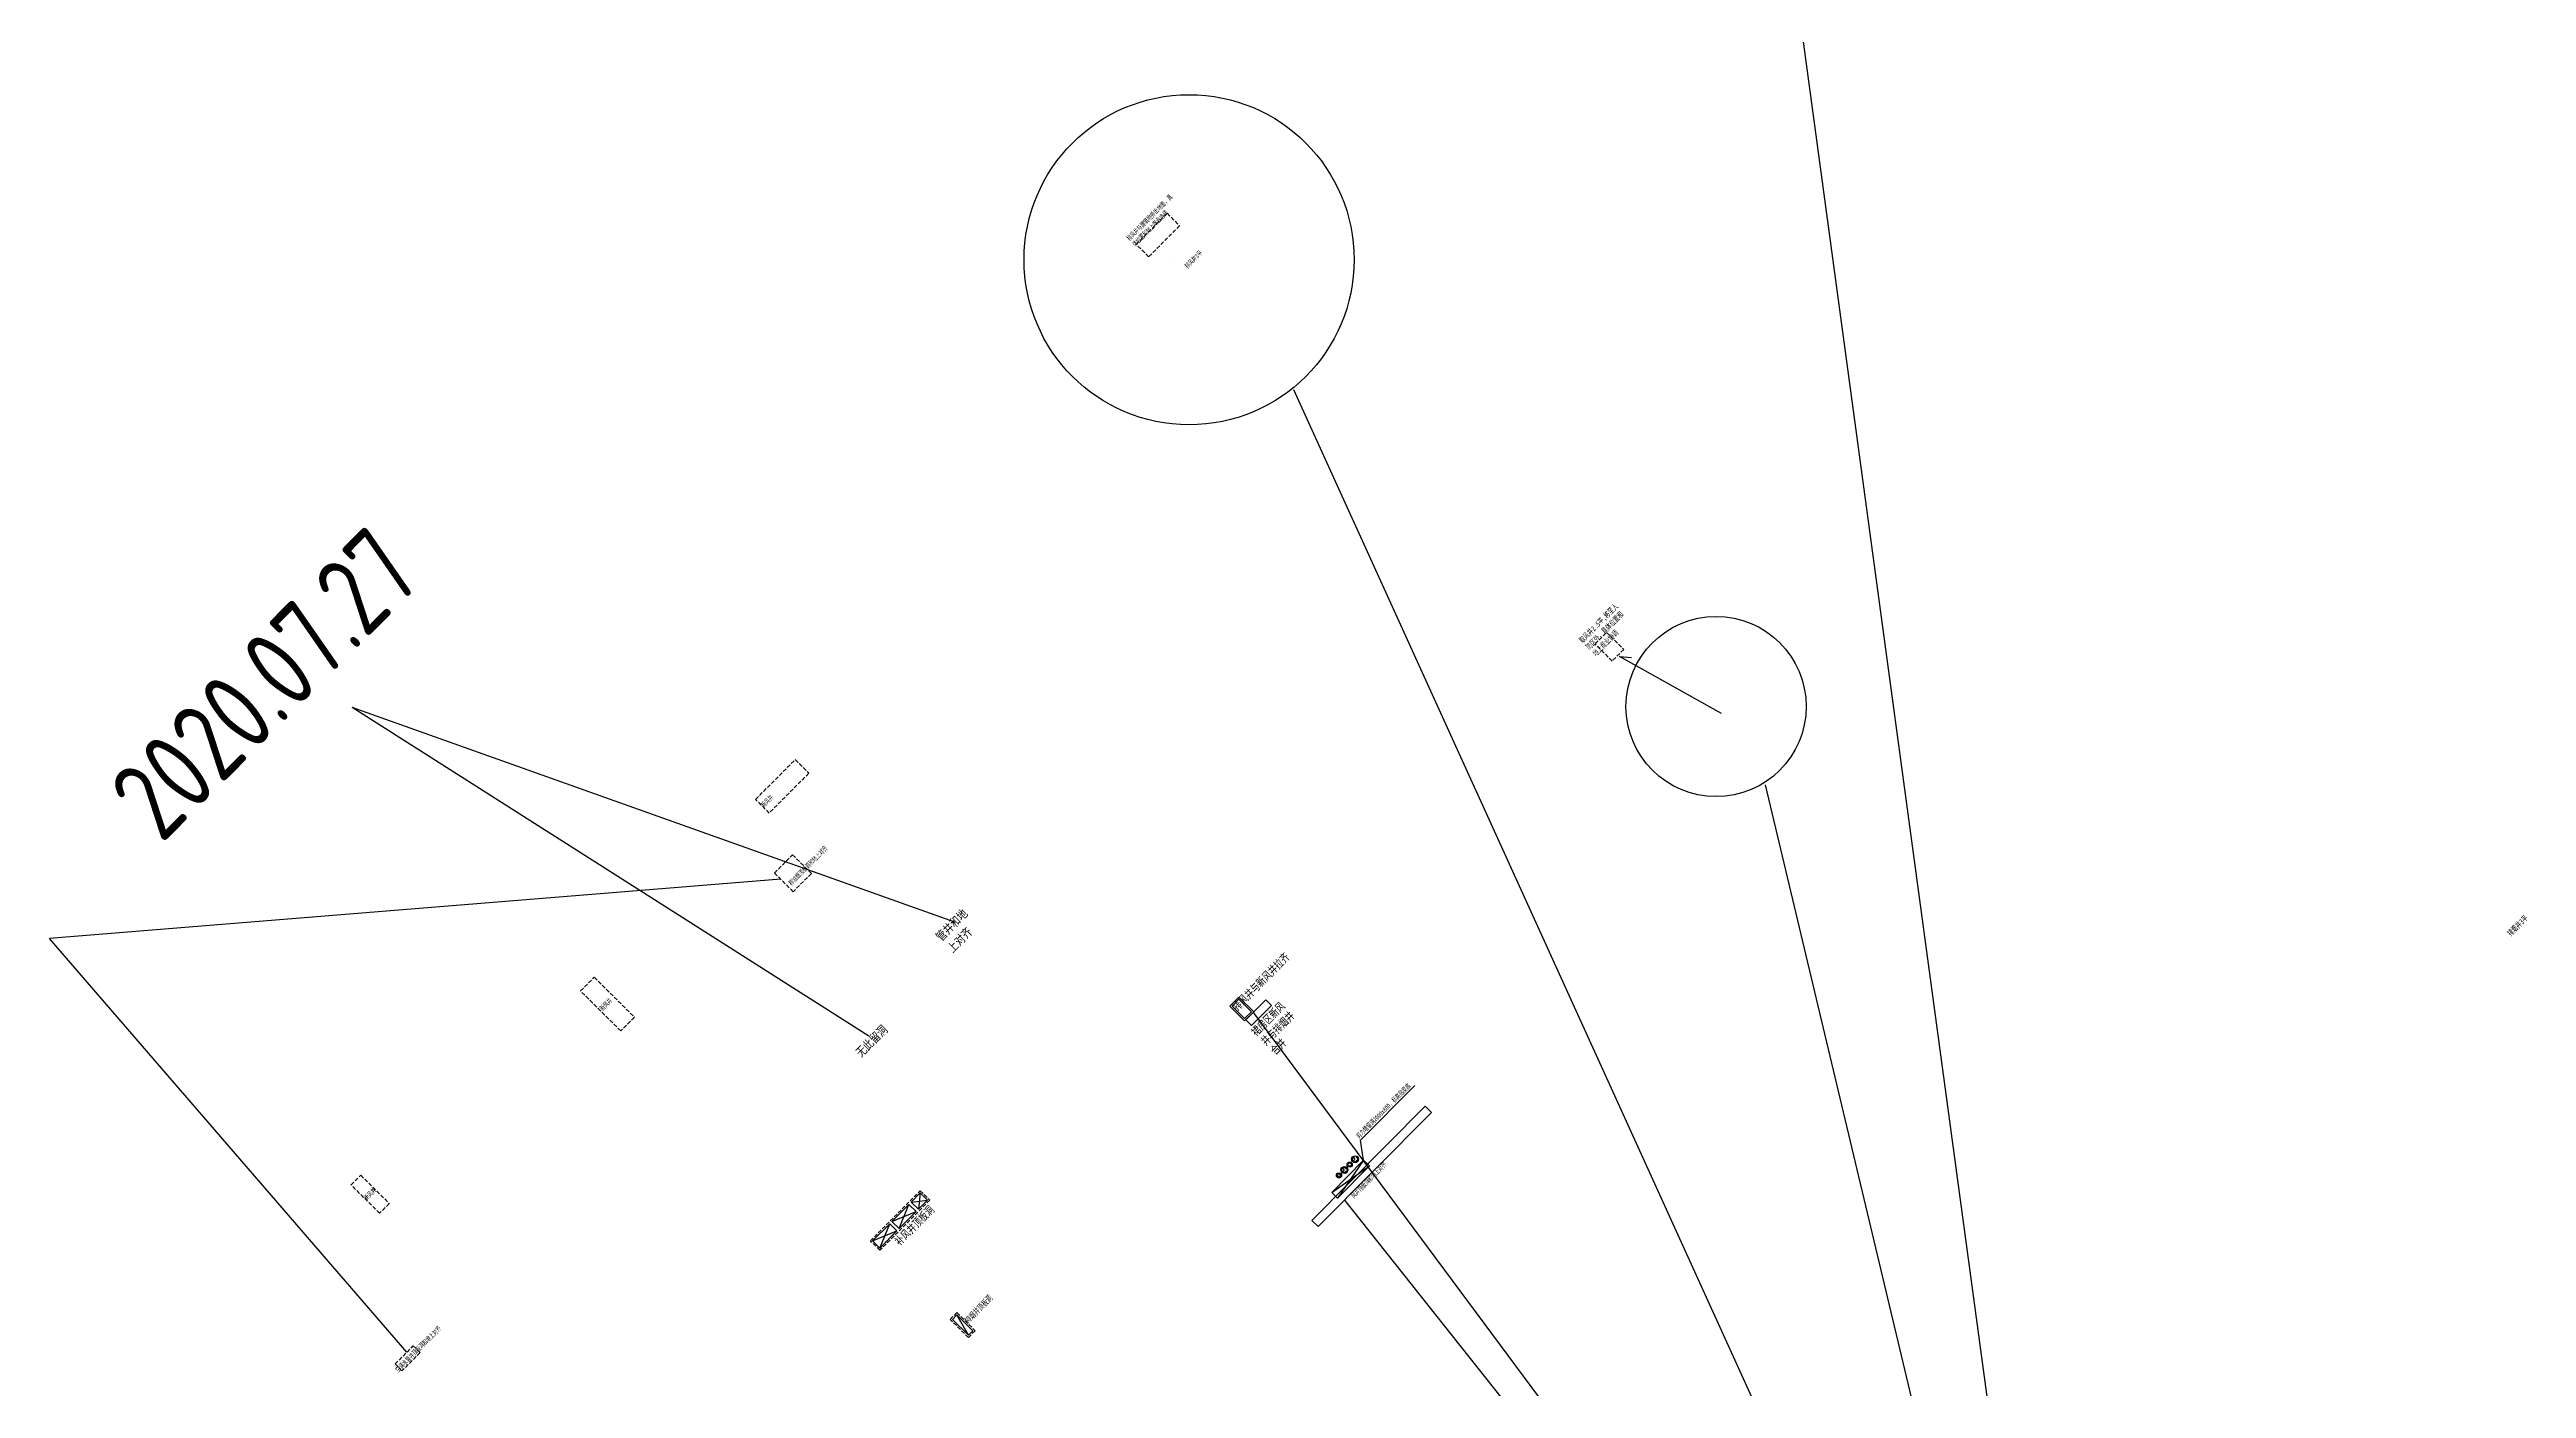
# Model space of a CAD drawing. Extents: x 517634312 to 520012312, y 3499191844 to 3500891844.
# Drawn here: x 518776735 to 518930665, y 3499867521 to 3499950710 of the extents above; entities that cross this region are included whole.
import ezdxf

# ---------------------------------------------------------------- set-up
doc = ezdxf.new("R2010")
doc.units = 0
doc.header["$LTSCALE"] = 1000
doc.linetypes.add('DASH', pattern=[0.35, 0.25, -0.1])
doc.linetypes.add('DASHDOT', pattern=[25.4, 12.7, -6.35, 0, -6.35])
doc.layers.get('0').update_dxf_attribs({"linetype": 'CONTINUOUS'})
for name, color, linetype in [('H-BASE', 7, 'CONTINUOUS'), ('H-DUCT-ACON', 2, 'CONTINUOUS'), ('H-DUCT-FIRE', 20, 'CONTINUOUS'), ('H-PIPE-CR', 1, 'DASH'), ('H-PIPE-CS', 1, 'CONTINUOUS'), ('H-PIPE-HR', 1, 'DASH'), ('H-PIPE-HS', 1, 'CONTINUOUS'), ('Hvac-Hide', 8, 'DASH')]:
    doc.layers.add(name, color=color, linetype=linetype)
doc.layers.add('H-CONA', color=7, linetype='CONTINUOUS', plot=False)
doc.layers.add('H-SUP', color=6, linetype='CONTINUOUS', plot=False)
doc.styles.get("Standard").update_dxf_attribs({"font": '', "width": 0.7})
doc.styles.add('TH-STYLE1', font='', dxfattribs={"width": 0.7})
doc.styles.add('TH-STYLE3', font='tssdeng.shx', dxfattribs={"width": 0.8, "bigfont": 'tssdchn.shx'})
doc.styles.get('Standard').set_extended_font_data('STFangsong')
doc.styles.get('TH-STYLE1').set_extended_font_data('STFangsong')

msp = doc.modelspace()

# ---------------------------------------------------------------- linework, layer by layer
at = {"const_width": 0.1}
msp.add_lwpolyline([(518847553.4821, 3499936989.1377), (518845716.2392, 3499938512.4136), (518846769.2307, 3499938432.2873)], dxfattribs=at)
at = {"layer": 'H-BASE', "color": 5}
for p in [(518827643.1596, 3499889415.3102), (518832986.7631, 3499896490.0683, -0.6469)]:
    msp.add_line(p, (518795540.7551, 3499909820.8278), dxfattribs=at)
at = {"layer": 'H-CONA', "color": 6}
for p, q in [((518885001.368, 3499956444.9454), (518903360.8598, 3499821130.3274)), ((518854049.5005, 3499929580.907), (518903360.8598, 3499821130.3274)), ((518883355.9093, 3499905018.5673), (518903360.8598, 3499821130.3274)), ((518822171.6752, 3499899158.395), (518776734.5302, 3499895482.0716)), ((518798933.6854, 3499869765.3689), (518776734.5302, 3499895482.0716)), ((518903360.8598, 3499821130.3274), (518851574.849, 3499890859.8731)), ((518857211.4812, 3499879226.5724), (518903360.8598, 3499821130.3274))]:
    msp.add_line(p, q, dxfattribs=at)
at = {"layer": 'H-CONA'}
for p, q in [((518880643.0012, 3499909460.5465), (518874302.2428, 3499913003.3767)), ((518874302.2428, 3499913003.3767), (518875050.1552, 3499912926.283)), ((518858204.7196, 3499882938.3132), (518861582.5726, 3499886334.7635)), ((518858401.1885, 3499881699.1308), (518858204.7196, 3499882938.3132)), ((518856413.8278, 3499879700.8284), (518858755.7104, 3499881346.5484)), ((518858401.1878, 3499881699.1298), (518856768.3506, 3499879348.2467))]:
    msp.add_line(p, q, dxfattribs=at)
at = {"layer": 'H-CONA', "linetype": 'DASH'}
for points in [[(518844261.7931, 3499938606.898), (518846181.2226, 3499940536.8953), (518846959.68, 3499939762.7004), (518845040.2505, 3499937832.7031)], [(518873845.9221, 3499912719.0665), (518872782.0363, 3499913777.127), (518873499.6592, 3499914498.7009), (518874563.545, 3499913440.6404)], [(518820607.8947, 3499904113.5468), (518823076.3373, 3499906595.5798), (518823926.0989, 3499905750.4711), (518821457.6563, 3499903268.4381)], [(518821781.6885, 3499899546.2463), (518822909.9492, 3499900680.7188), (518824079.89, 3499899517.184), (518822951.6293, 3499898382.7115)], [(518809738.6143, 3499892217.1453), (518810585.9031, 3499893069.099), (518813082.3695, 3499890586.3021), (518812235.0807, 3499889734.3484)], [(518795474.0264, 3499880170.1631), (518796073.4149, 3499880772.8516), (518797845.763, 3499879010.208), (518797246.3745, 3499878407.5195)], [(518827746.5903, 3499876689.8347), (518830849.3072, 3499879809.634), (518831437.8148, 3499879224.3488), (518828335.0979, 3499876104.5495)], [(518833835.3138, 3499870682.6409), (518832700.8412, 3499871810.9015), (518833123.9389, 3499872236.3287), (518834258.4115, 3499871108.0681)], [(518798212.6921, 3499869040.406), (518799340.9534, 3499870174.8791), (518799766.393, 3499869751.7689), (518798638.1318, 3499868617.2958)]]:
    msp.add_lwpolyline(points, close=True, dxfattribs=at)
at = {"layer": 'H-CONA', "color": 6}
for points in [[(518850084.5825, 3499891275.7091), (518850645.6656, 3499891839.8813), (518851567.4245, 3499890923.1695), (518851006.3414, 3499890358.9973)], [(518850226.0033, 3499891276.0973), (518850646.0539, 3499891698.4605), (518851426.0037, 3499890922.7813), (518851005.9532, 3499890500.4181)], [(518851081.11, 3499890434.1775), (518852315.1451, 3499891675.0068), (518852669.6678, 3499891322.4254), (518851435.6327, 3499890081.5961)]]:
    msp.add_lwpolyline(points, close=True, dxfattribs=at)
at = {"layer": 'H-CONA'}
for points in [[(518855181.1516, 3499877965.026), (518862232.7808, 3499885055.4792), (518862622.7557, 3499884667.6396), (518855571.1265, 3499877577.1864)], [(518856413.8278, 3499879700.8284), (518858401.1876, 3499881699.13), (518858755.7103, 3499881346.5485), (518856768.3504, 3499879348.2469)]]:
    msp.add_lwpolyline(points, close=True, dxfattribs=at)
at = {"layer": 'H-CONA', "color": 6}
for centre, radius in [((518847553.7836, 3499937650.6128), 10255.674), ((518880302.1206, 3499909889.429), 5597.6104)]:
    msp.add_circle(centre, radius, dxfattribs=at)
at = {"layer": 'H-DUCT-ACON'}
for p, q in [((518830144.5325, 3499878959.1679), (518829086.7881, 3499877895.5999)), ((518829086.7881, 3499877895.5999), (518830591.231, 3499878514.9153)), ((518829533.4867, 3499877451.3473), (518830144.5325, 3499878959.1679)), ((518829533.4867, 3499877451.3473), (518830591.231, 3499878514.9153)), ((518830591.231, 3499878514.9153), (518830144.5325, 3499878959.1679)), ((518830285.5651, 3499879100.977), (518831296.394, 3499879223.9606)), ((518830849.6954, 3499879668.2132), (518830732.2636, 3499878656.7243)), ((518828945.7555, 3499877753.7909), (518827888.0111, 3499876690.2229)), ((518827888.0111, 3499876690.2229), (518829392.4541, 3499877309.5382)), ((518827888.0111, 3499876690.2229), (518828334.7097, 3499876245.9703)), ((518828334.7097, 3499876245.9703), (518828945.7555, 3499877753.7909)), ((518828334.7097, 3499876245.9703), (518829392.4541, 3499877309.5382)), ((518829392.4541, 3499877309.5382), (518828945.7555, 3499877753.7909)), ((518829086.7881, 3499877895.5999), (518829533.4867, 3499877451.3473))]:
    msp.add_line(p, q, dxfattribs=at)
msp.add_lwpolyline([(518830285.5651, 3499879100.977), (518830849.6954, 3499879668.2132), (518831296.394, 3499879223.9606), (518830732.2636, 3499878656.7243)], close=True, dxfattribs=at)
at = {"layer": 'H-DUCT-FIRE'}
msp.add_line((518833834.9255, 3499870824.0617), (518833124.3272, 3499872094.9079), dxfattribs=at)
msp.add_lwpolyline([(518833834.9255, 3499870824.0617), (518832842.262, 3499871811.2897), (518833124.3272, 3499872094.9079), (518834116.9907, 3499871107.6798)], close=True, dxfattribs=at)
at = {"layer": 'H-PIPE-CR', "color": 7, "linetype": 'DASHDOT', "ltscale": 0.01}
for p, q in [((518858035.5655, 3499881596.2088), (518857697.5873, 3499881932.3365)), ((518858034.6402, 3499881933.2618), (518857698.5126, 3499881595.2835))]:
    msp.add_line(p, q, dxfattribs=at)
at = {"layer": 'H-PIPE-CR', "color": 7, "linetype": 'ByBlock'}
msp.add_circle((518857866.5764, 3499881764.2726), 212.5, dxfattribs=at)
at = {"layer": 'H-PIPE-CR'}
msp.add_circle((518857866.5764, 3499881764.2726), 162.5, dxfattribs=at)
at = {"layer": 'H-PIPE-CS', "color": 7, "linetype": 'DASHDOT', "ltscale": 0.01}
for p, q in [((518857369.8917, 3499880926.87), (518857031.9135, 3499881262.9977)), ((518857368.9664, 3499881263.923), (518857032.8388, 3499880925.9447))]:
    msp.add_line(p, q, dxfattribs=at)
at = {"layer": 'H-PIPE-CS', "color": 7}
msp.add_circle((518857200.9026, 3499881094.9339), 212.5, dxfattribs=at)
at = {"layer": 'H-PIPE-CS'}
msp.add_circle((518857200.9026, 3499881094.9339), 162.5, dxfattribs=at)
at = {"layer": 'H-PIPE-HR', "color": 7, "linetype": 'DASHDOT', "ltscale": 0.01}
for p, q in [((518857665.7283, 3499881298.3372), (518857401.7507, 3499881560.8693)), ((518857665.0056, 3499881561.592), (518857402.4734, 3499881297.6145))]:
    msp.add_line(p, q, dxfattribs=at)
at = {"layer": 'H-PIPE-HR', "color": 7, "linetype": 'ByBlock'}
msp.add_circle((518857533.7395, 3499881429.6033), 159.5, dxfattribs=at)
at = {"layer": 'H-PIPE-HR'}
msp.add_circle((518857533.7395, 3499881429.6033), 109.5, dxfattribs=at)
at = {"layer": 'H-PIPE-HS', "color": 7, "linetype": 'DASHDOT', "ltscale": 0.01}
for p, q in [((518857000.0545, 3499880628.9984), (518856736.0769, 3499880891.5306)), ((518856999.3318, 3499880892.2533), (518856736.7996, 3499880628.2757))]:
    msp.add_line(p, q, dxfattribs=at)
at = {"layer": 'H-PIPE-HS', "color": 7}
msp.add_circle((518856868.0657, 3499880760.2645), 159.5, dxfattribs=at)
at = {"layer": 'H-PIPE-HS'}
msp.add_circle((518856868.0657, 3499880760.2645), 109.5, dxfattribs=at)
at = {"layer": 'Hvac-Hide'}
for p, q in [((518829533.4867, 3499877451.3473), (518830591.231, 3499878514.9153)), ((518828334.7097, 3499876245.9703), (518829392.4541, 3499877309.5382))]:
    msp.add_line(p, q, dxfattribs=at)

# ---------------------------------------------------------------- texts
at = {"layer": 'H-BASE', "color": 5, "attachment_point": 1, "rotation": 45.157292263, "style": 'TH-STYLE3'}
for s, width, insert, char_height in [('2020.07.27', 20151.237337, (518780157.0152, 3499904846.5743), 5000), ('管井和地上对齐', 2718.827524, (518831762.1855, 3499895652.1917, -0.6406), 600), ('无此留洞', 2718.827524, (518826783.1338, 3499888447.6534), 600)]:
    msp.add_mtext_dynamic_manual_height_columns(s, width=width, gutter_width=25, heights=[0], dxfattribs=dict(at, insert=insert, char_height=char_height))
at = {"layer": 'H-CONA', "attachment_point": 1, "rotation": 45.157292263, "style": 'TH-STYLE1'}
for s, width, gutter_width, insert, char_height in [('排风井与建筑物外出地面，具体位置和地上商业协调', 4099.812655, 32731.049, (518843637.5225, 3499939019.4127), 300), ('排风井3平', 2907.221078, 32731.049, (518847244.7251, 3499937296.2041), 300), ('新风井', 4099.812655, 32731.049, (518820914.5367, 3499903808.5839), 300), ('排油烟顶板洞和地上对齐', 4099.812655, 32731.049, (518822624.9175, 3499898967.6951), 300), ('新风井', 4099.812655, 32731.049, (518810891.0169, 3499891177.5237), 300), ('剪力墙留洞2000x800，标高贴梁底', 4753.36576, 25, (518857896.6072, 3499883244.7386), 300), ('风井顶板洞和地上对齐', 4753.36576, 25, (518857576.7399, 3499879524.1662), 300), ('新风井', 4099.812655, 32731.049, (518796241.9616, 3499879406.4327), 300), ('排烟井顶板洞', 4753.36576, 25, (518833559.458, 3499871804.7226), 375), ('空调水管井顶板洞和地上对齐', 4099.812655, 32731.049, (518798190.8863, 3499868726.7095), 300)]:
    msp.add_mtext_dynamic_manual_height_columns(s, width=width, gutter_width=gutter_width, heights=[0], dxfattribs=dict(at, insert=insert, char_height=char_height))
at = {"layer": 'H-CONA', "insert": (518871750.9256, 3499914056.4765, 0.021), "char_height": 350, "attachment_point": 1, "rotation": 45.157292263}
msp.add_mtext_dynamic_manual_height_columns('取风井2.5平,移至人防区外，具体位置和地上商业协调', width=3226.108805, gutter_width=1750, heights=[0], dxfattribs=at)
at = {"layer": 'H-CONA', "color": 6, "char_height": 500, "attachment_point": 1, "rotation": 45.157292263, "style": 'TH-STYLE3'}
for s, width, insert in [('排风井与新风井拉齐', 4753.36576, (518850226.0033, 3499891276.0973)), ('裙房区新风井与排烟井合并', 3050.668695, (518851403.7478, 3499889699.753)), ('补风井顶板洞', 4753.36576, (518829240.6867, 3499876685.2934))]:
    msp.add_mtext_dynamic_manual_height_columns(s, width=width, gutter_width=25, heights=[0], dxfattribs=dict(at, insert=insert))
at = {"layer": 'H-SUP', "insert": (518929438.71, 3499895849.8801), "char_height": 350, "attachment_point": 1, "rotation": 45.157292263}
msp.add_mtext_dynamic_manual_height_columns('排烟井3平', width=3226.108805, gutter_width=1750, heights=[0], dxfattribs=at)

doc.saveas('drawing.dxf')
